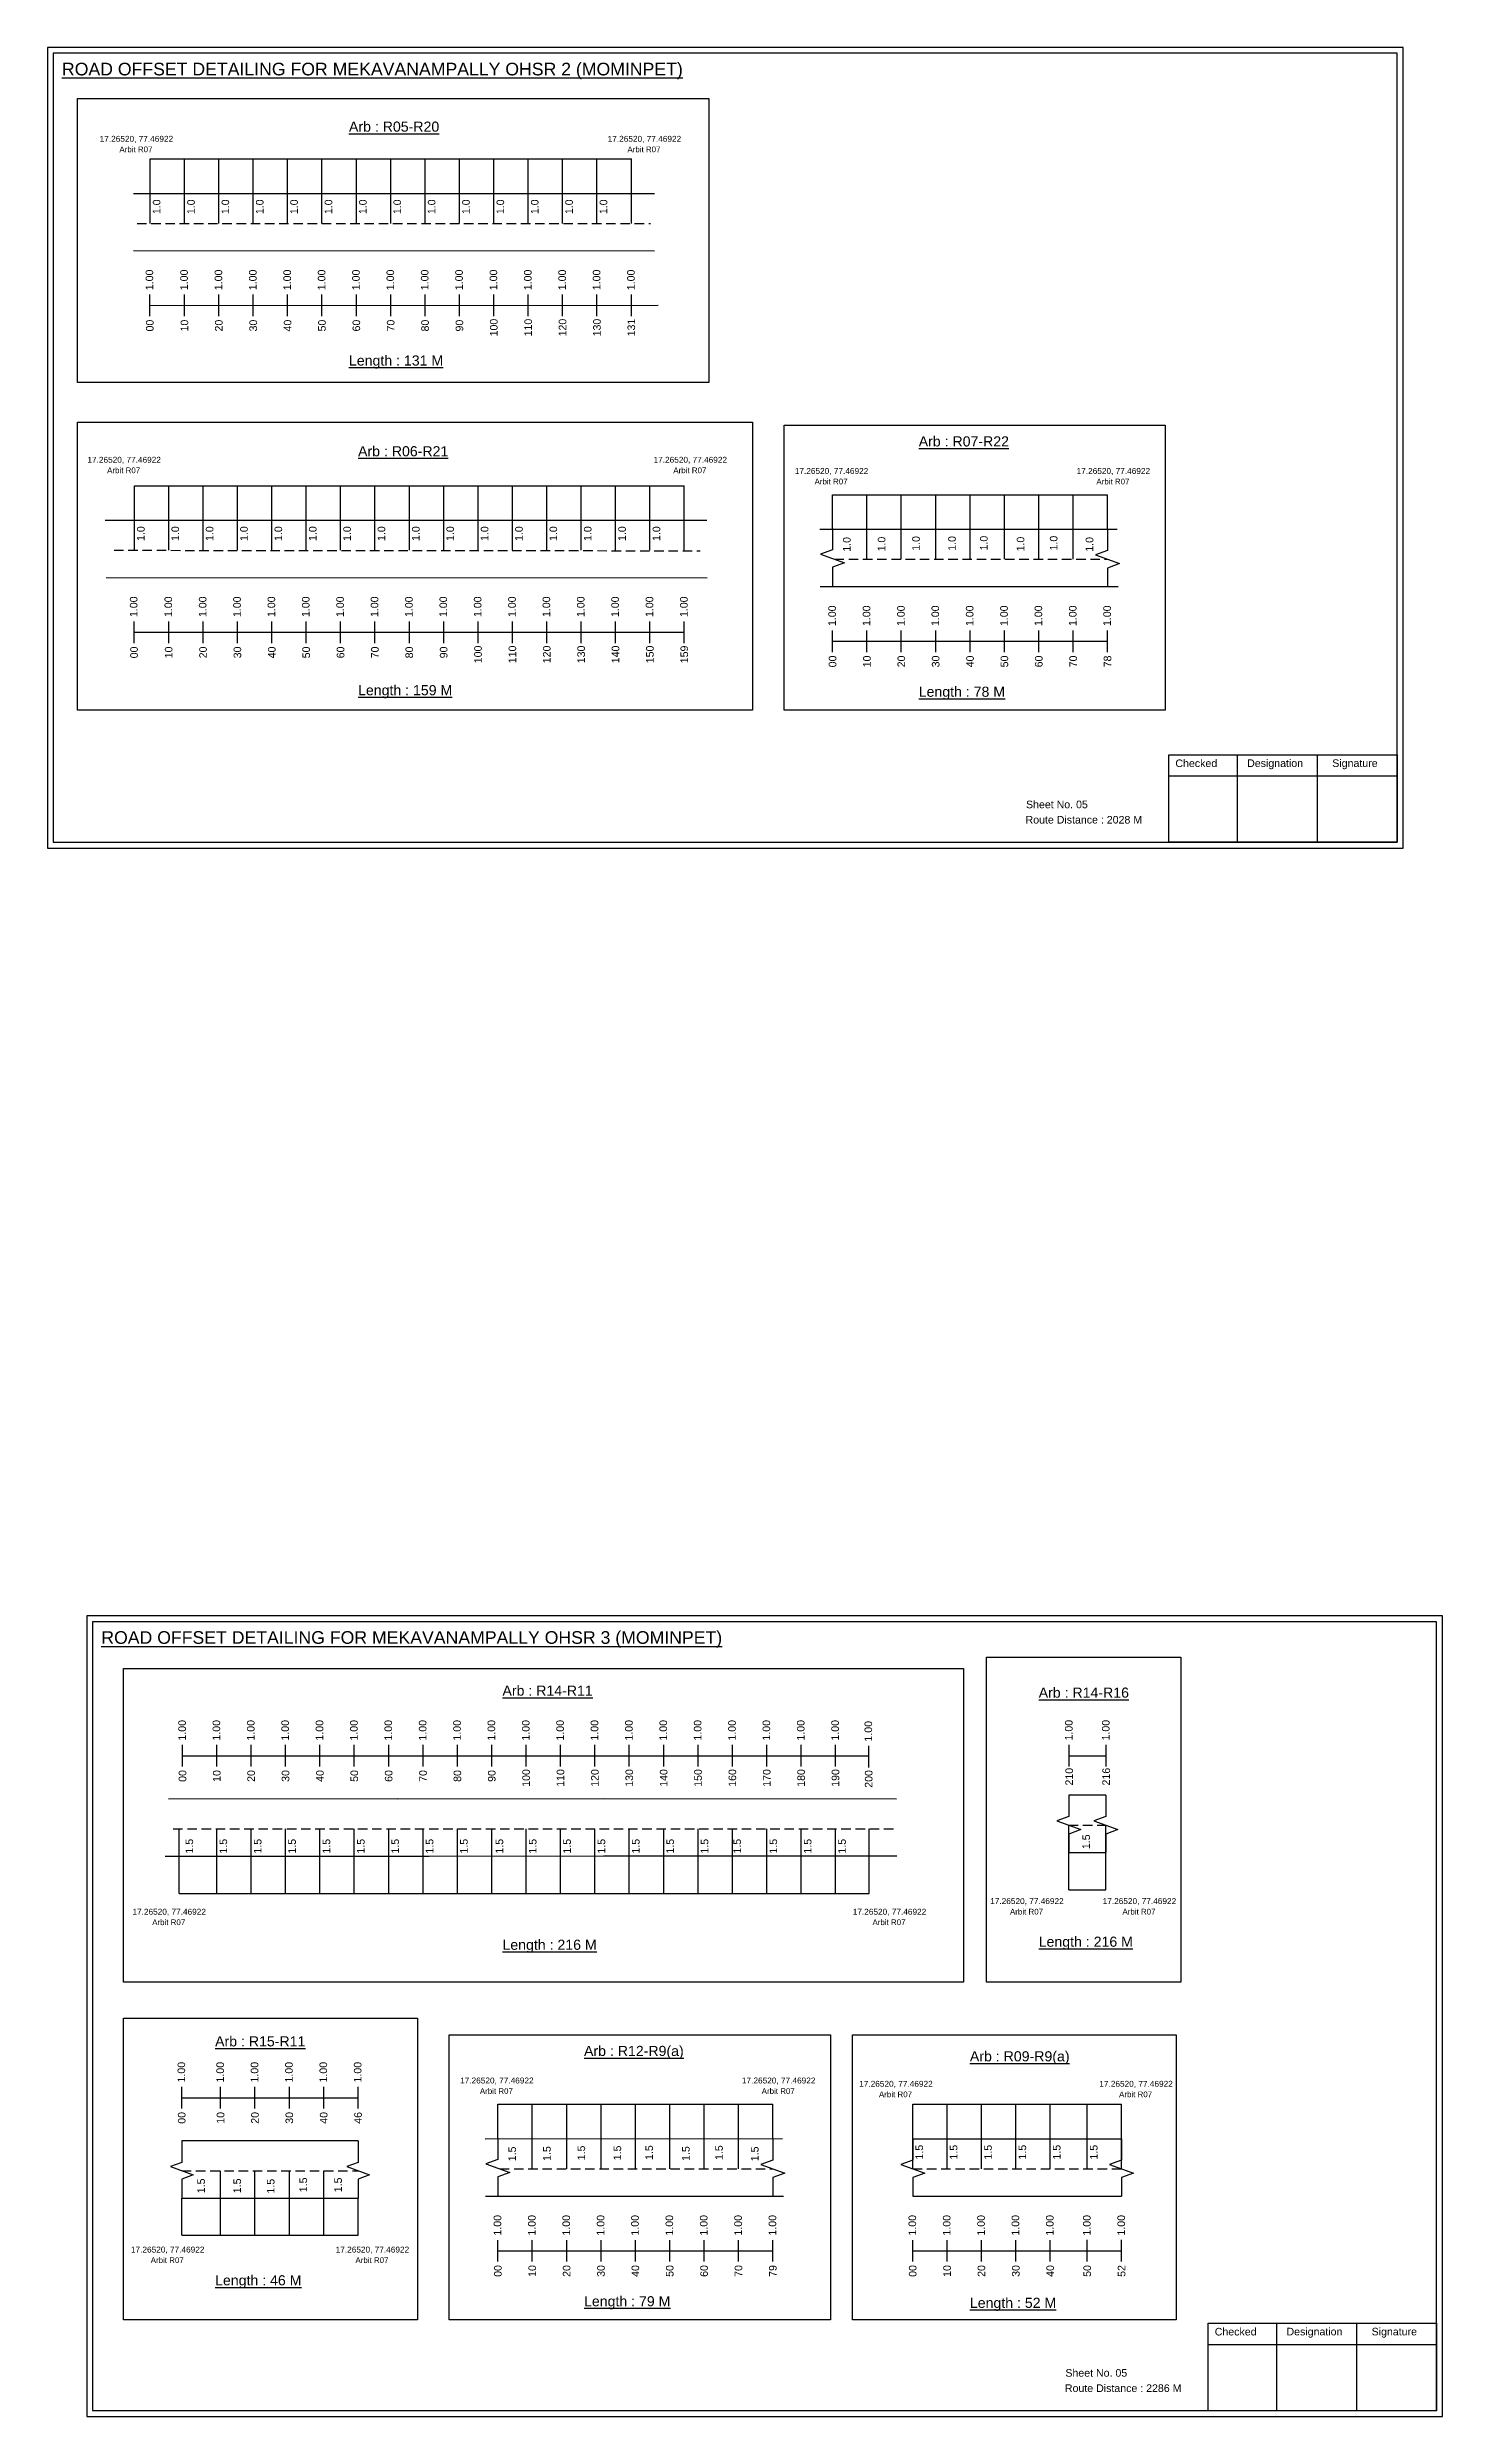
# Model space of a CAD drawing. Header units: inches. Extents: x -117 to 51867, y -12715 to 3423.
# Drawn here: x 9420 to 9972, y -1312 to -375 of the extents above; entities that cross this region are included whole.
import ezdxf

# ---------------------------------------------------------------- set-up
doc = ezdxf.new("R2010")
doc.units = ezdxf.units.IN
doc.header["$MEASUREMENT"] = 0
doc.linetypes.add('DASHED2', pattern=[0.375, 0.25, -0.125])
doc.layers.add('PDF_Geometry', color=7, linetype='Continuous')
doc.layers.add('PDF_Text', color=5, linetype='Continuous')
doc.styles.add('PDF Arial', font='arial.ttf')
doc.styles.get("Standard").update_dxf_attribs({"font": 'arial.ttf'})

msp = doc.modelspace()

# ---------------------------------------------------------------- linework, layer by layer
at = {"color": 5}
for p, q in [((9460.46, -418.86), (9650.86, -418.86)), ((9454.22, -548.13), (9671.82, -548.13)), ((9730.48, -551.69), (9839.28, -551.69)), ((9471.97, -1104.85), (9744.93, -1104.85)), ((9823.91, -1103.44), (9838.54, -1103.44)), ((9598.07, -1188.25), (9706.87, -1188.25)), ((9762.19, -1188.25), (9844.85, -1188.25)), ((9472.98, -1240.08), (9542.75, -1240.08))]:
    msp.add_line(p, q, dxfattribs=at)
for p, q in [((9460.46, -444.46), (9460.46, -418.86)), ((9474.06, -444.39), (9474.06, -418.86)), ((9487.66, -444.39), (9487.66, -418.86)), ((9501.26, -444.39), (9501.26, -418.86)), ((9514.86, -444.39), (9514.86, -418.86)), ((9528.46, -444.39), (9528.46, -418.86)), ((9542.06, -444.39), (9542.06, -418.86)), ((9555.66, -444.39), (9555.66, -418.86)), ((9569.26, -444.39), (9569.26, -418.86)), ((9582.86, -444.39), (9582.86, -418.86)), ((9596.46, -444.39), (9596.46, -418.86)), ((9610.06, -444.39), (9610.06, -418.86)), ((9623.66, -444.39), (9623.66, -418.86)), ((9637.26, -444.39), (9637.26, -418.86)), ((9650.86, -444.39), (9650.86, -418.86)), ((9453.92, -432.52), (9660.02, -432.51)), ((9453.82, -455.13), (9659.98, -455.23)), ((9454.22, -573.66), (9454.22, -548.13)), ((9467.82, -573.66), (9467.82, -548.13)), ((9481.42, -573.66), (9481.42, -548.13)), ((9495.02, -573.66), (9495.02, -548.13)), ((9508.62, -573.66), (9508.62, -548.13)), ((9522.22, -573.66), (9522.22, -548.13)), ((9535.82, -573.66), (9535.82, -548.13)), ((9549.42, -573.66), (9549.42, -548.13)), ((9563.02, -573.66), (9563.02, -548.13)), ((9576.62, -573.66), (9576.62, -548.13)), ((9590.22, -573.66), (9590.22, -548.13)), ((9603.82, -573.66), (9603.82, -548.13)), ((9617.42, -573.66), (9617.42, -548.13)), ((9631.02, -573.66), (9631.02, -548.13)), ((9644.62, -573.66), (9644.62, -548.13)), ((9658.22, -573.66), (9658.22, -548.13)), ((9671.82, -573.66), (9671.82, -548.13)), ((9730.48, -565.34), (9730.48, -551.69)), ((9744.08, -577.23), (9744.08, -551.69)), ((9757.68, -577.23), (9757.68, -551.69)), ((9771.28, -577.23), (9771.28, -551.69)), ((9784.88, -577.23), (9784.88, -551.69)), ((9798.48, -577.23), (9798.48, -551.69)), ((9812.08, -577.23), (9812.08, -551.69)), ((9825.68, -577.23), (9825.68, -551.69)), ((9839.28, -565.34), (9839.28, -551.69)), ((9442.67, -561.78), (9680.75, -561.78)), ((9725.49, -565.34), (9843.1, -565.29)), ((9443.06, -584.46), (9680.92, -584.5)), ((9725.63, -588.03), (9843.41, -588.03)), ((9558.22, -1067.43), (9467.78, -1067.54)), ((9558.22, -1067.43), (9639.79, -1067.36)), ((9639.79, -1067.36), (9755.83, -1067.4)), ((9838.54, -1066.02), (9823.91, -1066.02)), ((9471.97, -1104.85), (9471.97, -1079.32)), ((9486.85, -1104.85), (9486.85, -1079.32)), ((9500.45, -1104.85), (9500.45, -1079.32)), ((9514.05, -1104.85), (9514.05, -1079.32)), ((9527.65, -1104.85), (9527.65, -1079.32)), ((9541.25, -1104.85), (9541.25, -1079.32)), ((9554.85, -1104.85), (9554.85, -1079.32)), ((9568.45, -1104.85), (9568.45, -1079.32)), ((9582.05, -1104.85), (9582.05, -1079.32)), ((9595.65, -1104.85), (9595.65, -1079.32)), ((9609.25, -1104.85), (9609.25, -1079.32)), ((9622.85, -1104.85), (9622.85, -1079.32)), ((9636.45, -1104.85), (9636.45, -1079.32)), ((9650.05, -1104.85), (9650.05, -1079.32)), ((9663.65, -1104.85), (9663.65, -1079.32)), ((9677.25, -1104.85), (9677.25, -1079.32)), ((9690.85, -1104.85), (9690.85, -1079.32)), ((9704.45, -1104.85), (9704.45, -1079.32)), ((9718.05, -1104.85), (9718.05, -1079.32)), ((9731.65, -1104.85), (9731.65, -1079.32)), ((9744.93, -1104.85), (9744.93, -1079.32)), ((9823.91, -1103.44), (9823.91, -1077.91)), ((9838.54, -1103.44), (9838.54, -1077.91)), ((9466.46, -1090.12), (9516.68, -1090.12)), ((9513.13, -1090.12), (9570.88, -1090.09)), ((9570.88, -1090.09), (9639.79, -1090.04)), ((9639.79, -1090.04), (9712.83, -1089.99)), ((9712.83, -1089.99), (9755.91, -1089.96)), ((9823.91, -1088.71), (9838.54, -1088.71)), ((9598.07, -1201.9), (9598.07, -1188.25)), ((9611.67, -1213.79), (9611.67, -1188.25)), ((9625.27, -1213.79), (9625.27, -1188.25)), ((9638.87, -1213.79), (9638.87, -1188.25)), ((9652.47, -1213.79), (9652.47, -1188.25)), ((9666.07, -1213.79), (9666.07, -1188.25)), ((9679.67, -1213.79), (9679.67, -1188.25)), ((9693.27, -1213.79), (9693.27, -1188.25)), ((9706.87, -1201.9), (9706.87, -1188.25)), ((9762.19, -1213.79), (9762.19, -1188.25)), ((9775.79, -1213.79), (9775.79, -1188.25)), ((9789.39, -1213.79), (9789.39, -1188.25)), ((9802.99, -1213.79), (9802.99, -1188.25)), ((9816.59, -1213.79), (9816.59, -1188.25)), ((9831.25, -1213.78), (9831.25, -1188.25)), ((9844.85, -1213.78), (9844.85, -1188.25)), ((9542.75, -1202.66), (9472.98, -1202.66)), ((9593.07, -1201.9), (9710.69, -1201.85)), ((9762.19, -1201.9), (9844.85, -1201.9)), ((9488.35, -1240.08), (9488.35, -1214.54)), ((9501.95, -1240.08), (9501.95, -1214.54)), ((9515.55, -1240.08), (9515.55, -1214.54)), ((9529.15, -1240.08), (9529.15, -1214.54)), ((9472.98, -1225.34), (9542.75, -1225.34)), ((9472.98, -1240.08), (9472.98, -1225.34)), ((9542.75, -1240.08), (9542.75, -1225.34)), ((9593.21, -1224.59), (9711, -1224.59)), ((9762.19, -1224.59), (9844.85, -1224.59))]:
    msp.add_line(p, q)
at = {"linetype": 'DASHED2', "ltscale": 15}
for p, q in [((9455.27, -444.47), (9658.45, -444.39)), ((9446.18, -573.66), (9678.06, -573.84)), ((9731.24, -577.23), (9839.28, -577.23)), ((9469.56, -1079.32), (9755.88, -1079.32)), ((9823.91, -1077.91), (9838.54, -1077.91)), ((9472.98, -1214.54), (9542.75, -1214.54)), ((9598.83, -1213.79), (9706.87, -1213.79)), ((9762.19, -1213.78), (9844.85, -1213.78))]:
    msp.add_line(p, q, dxfattribs=at)
at = {"color": 217, "true_color": 0x93278f}
for p, q in [((9460.36, -481.09), (9460.36, -472.53)), ((9460.36, -476.82), (9661.42, -476.78)), ((9474.06, -481.09), (9474.06, -472.53)), ((9487.66, -481.09), (9487.66, -472.53)), ((9501.26, -481.09), (9501.26, -472.53)), ((9514.86, -481.09), (9514.86, -472.53)), ((9528.46, -481.09), (9528.46, -472.53)), ((9542.06, -481.09), (9542.06, -472.53)), ((9555.66, -481.09), (9555.66, -472.53)), ((9569.26, -481.09), (9569.26, -472.53)), ((9582.86, -481.09), (9582.86, -472.53)), ((9596.46, -481.09), (9596.46, -472.53)), ((9610.06, -481.09), (9610.06, -472.53)), ((9623.66, -481.09), (9623.66, -472.53)), ((9637.26, -481.09), (9637.26, -472.53)), ((9650.86, -481.09), (9650.86, -472.53)), ((9454.11, -610.36), (9454.11, -601.81)), ((9454.22, -606.09), (9671.82, -606.05)), ((9467.82, -610.36), (9467.82, -601.81)), ((9481.42, -610.36), (9481.42, -601.81)), ((9495.02, -610.36), (9495.02, -601.81)), ((9508.62, -610.36), (9508.62, -601.81)), ((9522.22, -610.36), (9522.22, -601.81)), ((9535.82, -610.36), (9535.82, -601.81)), ((9549.42, -610.36), (9549.42, -601.81)), ((9563.02, -610.36), (9563.02, -601.81)), ((9576.62, -610.36), (9576.62, -601.81)), ((9590.22, -610.36), (9590.22, -601.81)), ((9603.82, -610.36), (9603.82, -601.81)), ((9617.42, -610.36), (9617.42, -601.81)), ((9631.02, -610.36), (9631.02, -601.81)), ((9644.62, -610.36), (9644.62, -601.81)), ((9658.22, -610.36), (9658.22, -601.81)), ((9671.82, -610.36), (9671.82, -601.81)), ((9730.48, -613.93), (9730.48, -605.37)), ((9744.08, -613.93), (9744.08, -605.37)), ((9757.68, -613.93), (9757.68, -605.37)), ((9771.28, -613.93), (9771.28, -605.37)), ((9784.88, -613.93), (9784.88, -605.37)), ((9798.48, -613.93), (9798.48, -605.37)), ((9812.08, -613.93), (9812.08, -605.37)), ((9825.68, -613.93), (9825.68, -605.37)), ((9839.28, -613.93), (9839.28, -605.37)), ((9730.48, -609.66), (9839.28, -609.66)), ((9473.29, -1054.71), (9473.29, -1046.15)), ((9486.85, -1054.71), (9486.85, -1046.15)), ((9500.45, -1054.71), (9500.45, -1046.15)), ((9514.05, -1054.71), (9514.05, -1046.15)), ((9527.65, -1054.71), (9527.65, -1046.15)), ((9541.25, -1054.71), (9541.25, -1046.15)), ((9554.85, -1054.71), (9554.85, -1046.15)), ((9568.45, -1054.71), (9568.45, -1046.15)), ((9582.05, -1054.71), (9582.05, -1046.15)), ((9595.65, -1054.71), (9595.65, -1046.15)), ((9609.25, -1054.71), (9609.25, -1046.15)), ((9622.85, -1054.71), (9622.85, -1046.15)), ((9636.45, -1054.71), (9636.45, -1046.15)), ((9650.05, -1054.71), (9650.05, -1046.15)), ((9663.65, -1054.71), (9663.65, -1046.15)), ((9677.25, -1054.71), (9677.25, -1046.15)), ((9690.85, -1054.71), (9690.85, -1046.15)), ((9704.45, -1054.71), (9704.45, -1046.15)), ((9718.05, -1054.71), (9718.05, -1046.15)), ((9731.65, -1054.71), (9731.65, -1046.15)), ((9744.79, -1055.11), (9744.79, -1046.55)), ((9824.11, -1054.66), (9824.11, -1046.11)), ((9838.74, -1054.66), (9838.74, -1046.11)), ((9473.29, -1050.44), (9744.79, -1050.44)), ((9824.11, -1050.39), (9838.74, -1050.38)), ((9472.98, -1189.93), (9472.98, -1181.38)), ((9472.98, -1185.66), (9542.75, -1185.66)), ((9488.35, -1189.93), (9488.35, -1181.38)), ((9501.95, -1189.93), (9501.95, -1181.38)), ((9515.55, -1189.93), (9515.55, -1181.38)), ((9529.15, -1189.93), (9529.15, -1181.38)), ((9542.75, -1189.93), (9542.75, -1181.38)), ((9598.07, -1250.49), (9598.07, -1241.93)), ((9598.07, -1246.22), (9706.87, -1246.22)), ((9611.67, -1250.49), (9611.67, -1241.93)), ((9625.27, -1250.49), (9625.27, -1241.93)), ((9638.87, -1250.49), (9638.87, -1241.93)), ((9652.47, -1250.49), (9652.47, -1241.93)), ((9666.07, -1250.49), (9666.07, -1241.93)), ((9679.67, -1250.49), (9679.67, -1241.93)), ((9693.27, -1250.49), (9693.27, -1241.93)), ((9706.87, -1250.49), (9706.87, -1241.93)), ((9762.19, -1250.49), (9762.19, -1241.93)), ((9762.19, -1246.22), (9844.85, -1246.21)), ((9775.79, -1250.49), (9775.79, -1241.93)), ((9789.39, -1250.49), (9789.39, -1241.93)), ((9802.99, -1250.49), (9802.99, -1241.93)), ((9816.59, -1250.49), (9816.59, -1241.93)), ((9831.25, -1250.48), (9831.25, -1241.92)), ((9844.85, -1250.48), (9844.85, -1241.92))]:
    msp.add_line(p, q, dxfattribs=at)
for points in [[(9431.73, -394.96), (9681.58, -394.96), (9681.58, -507.33), (9431.73, -507.33)], [(9431.73, -522.97), (9698.84, -522.97), (9698.84, -636.89), (9431.73, -636.89)], [(9711.26, -524.21), (9862.11, -524.21), (9862.11, -636.89), (9711.26, -636.89)], [(9791.32, -1011.47), (9868.26, -1011.47), (9868.26, -1139.93), (9791.32, -1139.93)], [(9449.88, -1015.88), (9782.25, -1015.88), (9782.25, -1139.93), (9449.88, -1139.93)], [(9449.88, -1154.24), (9566.23, -1154.24), (9566.23, -1273.45), (9449.88, -1273.45)], [(9578.84, -1160.77), (9729.69, -1160.77), (9729.69, -1273.45), (9578.84, -1273.45)], [(9738.33, -1160.77), (9866.42, -1160.77), (9866.42, -1273.45), (9738.33, -1273.45)]]:
    msp.add_lwpolyline(points, close=True)
at = {"linetype": 'Continuous'}
for points in [[(9730.46, -565.06), (9730.46, -573.49), (9725.72, -575.22), (9735.21, -578.67), (9730.46, -580.4), (9730.46, -587.74)], [(9839.28, -565.34), (9839.28, -573.77), (9834.54, -575.5), (9844.03, -578.95), (9839.28, -580.68), (9839.28, -588.03)], [(9823.91, -1066.02), (9823.91, -1074.46), (9819.17, -1076.18), (9828.66, -1079.63), (9823.91, -1081.36), (9823.91, -1088.71)], [(9838.54, -1066.02), (9838.54, -1074.46), (9833.8, -1076.18), (9843.29, -1079.63), (9838.54, -1081.36), (9838.54, -1088.71)], [(9472.98, -1202.66), (9472.98, -1211.27), (9468.48, -1212.9), (9477.48, -1216.18), (9472.98, -1217.81), (9472.98, -1225.34)], [(9542.75, -1202.66), (9542.75, -1211.27), (9538.25, -1212.9), (9547.25, -1216.18), (9542.75, -1217.81), (9542.75, -1225.34)], [(9598.05, -1201.62), (9598.05, -1210.05), (9593.3, -1211.78), (9602.79, -1215.23), (9598.05, -1216.96), (9598.05, -1224.3)], [(9706.87, -1201.9), (9706.87, -1210.33), (9702.12, -1212.06), (9711.61, -1215.51), (9706.87, -1217.24), (9706.87, -1224.59)], [(9762.19, -1201.9), (9762.19, -1210.33), (9757.45, -1212.06), (9766.94, -1215.51), (9762.19, -1217.24), (9762.19, -1224.59)], [(9844.85, -1201.9), (9844.85, -1210.33), (9840.1, -1212.06), (9849.59, -1215.51), (9844.85, -1217.24), (9844.85, -1224.59)]]:
    msp.add_lwpolyline(points, dxfattribs=at)
at = {"layer": 'PDF_Geometry'}
for points in [[(9419.8, -374.77), (9419.8, -691.48), (9956.28, -691.48), (9956.28, -374.77)], [(9422.13, -377.09), (9422.13, -689.06), (9953.86, -689.06), (9953.86, -377.09)], [(9435.38, -995.07), (9435.38, -1311.78), (9971.85, -1311.78), (9971.85, -995.07)], [(9437.7, -997.39), (9437.7, -1309.36), (9969.43, -1309.36), (9969.43, -997.39)]]:
    msp.add_lwpolyline(points, close=True, dxfattribs=at)
at = {"layer": 'PDF_Geometry', "color": 242, "true_color": 0xcc1f26}
for points in [[(9953.86, -689.15), (9863.51, -689.15), (9863.51, -654.54), (9953.86, -654.54)], [(9969.43, -1309.45), (9879.09, -1309.45), (9879.09, -1274.84), (9969.43, -1274.84)]]:
    msp.add_lwpolyline(points, close=True, dxfattribs=at)
for points in [[(9890.5, -654.54), (9890.5, -689.15)], [(9922.22, -654.54), (9922.22, -689.15)], [(9863.51, -662.91), (9953.86, -662.91)], [(9879.09, -1283.22), (9969.43, -1283.22)], [(9906.07, -1274.84), (9906.07, -1309.45)], [(9937.8, -1274.84), (9937.8, -1309.45)]]:
    msp.add_lwpolyline(points, dxfattribs=at)

# ---------------------------------------------------------------- texts
at = {"color": 242, "true_color": 0xcd2027}
for s, height, p in [('%%UROAD OFFSET DETAILING FOR MEKAVANAMPALLY OHSR 2 (MOMINPET)', 5, (9425.58, -385.84)), ('%%UArb : R05-R20', 4, (9539.14, -408.11)), ('%%ULength : 131 M', 4, (9539.14, -500.61)), ('%%UArb : R06-R21', 4, (9542.73, -536.49)), ('%%UArb : R07-R22', 4, (9764.56, -532.59)), ('%%ULength : 159 M', 4, (9542.73, -630.99)), ('%%ULength : 78 M', 4, (9764.56, -631.59)), ('%%UROAD OFFSET DETAILING FOR MEKAVANAMPALLY OHSR 3 (MOMINPET)', 5, (9441.15, -1006.14)), ('%%UArb : R14-R11', 4, (9599.87, -1026.66)), ('%%UArb : R14-R16', 4, (9812.03, -1027.45)), ('%%ULength : 216 M', 4, (9599.87, -1127.16)), ('%%ULength : 216 M', 4, (9812.03, -1125.95)), ('%%UArb : R15-R11', 4, (9486.17, -1165.36)), ('%%UArb : R12-R9(a)', 4, (9632.14, -1169.15)), ('%%UArb : R09-R9(a)', 4, (9784.81, -1171.28)), ('%%ULength : 46 M', 4, (9486.17, -1259.86)), ('%%ULength : 79 M', 4, (9632.14, -1268.15)), ('%%ULength : 52 M', 4, (9784.81, -1268.78))]:
    msp.add_text(s, height=height, dxfattribs=at).set_placement(p)
at = {"color": 5}
for s, height, p in [('17.26520, 77.46922', 2.34, (9440.49, -412.1)), ('17.26520, 77.46922', 2.34, (9641.49, -412.1)), ('Arbit R07', 2.246, (9448.31, -416.23)), ('Arbit R07', 2.246, (9649.31, -416.23)), ('17.26520, 77.46922', 2.34, (9435.64, -539.04)), ('Arbit R07', 2.246, (9443.46, -543.16)), ('17.26520, 77.46922', 2.34, (9659.64, -539.04)), ('Arbit R07', 2.246, (9667.46, -543.16)), ('17.26520, 77.46922', 2.34, (9715.53, -543.46)), ('17.26520, 77.46922', 2.34, (9827.03, -543.46)), ('Arbit R07', 2.246, (9723.35, -547.59)), ('Arbit R07', 2.246, (9834.85, -547.59)), ('17.26520, 77.46922', 2.34, (9453.46, -1113.28)), ('Arbit R07', 2.246, (9461.28, -1117.4)), ('17.26520, 77.46922', 2.34, (9738.46, -1113.28)), ('Arbit R07', 2.246, (9746.28, -1117.4)), ('17.26520, 77.46922', 2.34, (9792.84, -1109.07)), ('Arbit R07', 2.246, (9800.67, -1113.2)), ('17.26520, 77.46922', 2.34, (9837.34, -1109.07)), ('Arbit R07', 2.246, (9845.17, -1113.2)), ('17.26520, 77.46922', 2.34, (9583.11, -1180.02)), ('17.26520, 77.46922', 2.34, (9694.61, -1180.02)), ('17.26520, 77.46922', 2.34, (9741.01, -1181.33)), ('17.26520, 77.46922', 2.34, (9836.01, -1181.33)), ('Arbit R07', 2.246, (9590.93, -1184.15)), ('Arbit R07', 2.246, (9702.43, -1184.15)), ('Arbit R07', 2.246, (9748.83, -1185.45)), ('Arbit R07', 2.246, (9843.83, -1185.45)), ('17.26520, 77.46922', 2.34, (9452.87, -1246.89)), ('17.26520, 77.46922', 2.34, (9533.87, -1246.89)), ('Arbit R07', 2.246, (9460.69, -1251.02)), ('Arbit R07', 2.246, (9541.69, -1251.02))]:
    msp.add_text(s, height=height, dxfattribs=at).set_placement(p)
for s, p in [('1.0', (9464.53, -440.72)), ('1.0', (9478.13, -440.72)), ('1.0', (9491.73, -440.72)), ('1.0', (9505.33, -440.72)), ('1.0', (9518.93, -440.72)), ('1.0', (9532.53, -440.72)), ('1.0', (9546.13, -440.72)), ('1.0', (9559.73, -440.72)), ('1.0', (9573.33, -440.72)), ('1.0', (9586.93, -440.72)), ('1.0', (9600.53, -440.72)), ('1.0', (9614.13, -440.72)), ('1.0', (9627.73, -440.72)), ('1.0', (9641.33, -440.72)), ('1.0', (9458.29, -569.99)), ('1.0', (9471.89, -569.99)), ('1.0', (9485.49, -569.99)), ('1.0', (9499.09, -569.99)), ('1.0', (9512.69, -569.99)), ('1.0', (9526.29, -569.99)), ('1.0', (9539.89, -569.99)), ('1.0', (9553.49, -569.99)), ('1.0', (9567.09, -569.99)), ('1.0', (9580.69, -569.99)), ('1.0', (9594.29, -569.99)), ('1.0', (9607.89, -569.99)), ('1.0', (9621.49, -569.99)), ('1.0', (9635.09, -569.99)), ('1.0', (9648.69, -569.99)), ('1.0', (9662.29, -569.99)), ('1.0', (9737.61, -574.24)), ('1.0', (9751.36, -574.11)), ('1.0', (9764.98, -573.86)), ('1.0', (9779.24, -573.86)), ('1.0', (9791.83, -573.73)), ('1.0', (9806.35, -574.11)), ('1.0', (9819.46, -573.73)), ('1.0', (9833.62, -574.23)), ('1.5', (9477.47, -1089.12)), ('1.5', (9490.92, -1089.12)), ('1.5', (9504.52, -1089.12)), ('1.5', (9518.12, -1089.12)), ('1.5', (9531.72, -1089.12)), ('1.5', (9545.32, -1089.12)), ('1.5', (9558.92, -1089.12)), ('1.5', (9572.52, -1089.12)), ('1.5', (9586.12, -1089.12)), ('1.5', (9600.15, -1089.12)), ('1.5', (9613.32, -1089.12)), ('1.5', (9626.92, -1089.12)), ('1.5', (9640.52, -1089.12)), ('1.5', (9654.12, -1089.12)), ('1.5', (9667.72, -1089.12)), ('1.5', (9681.32, -1089.12)), ('1.5', (9694.24, -1089.12)), ('1.5', (9708.52, -1089.12)), ('1.5', (9722.12, -1089.12)), ('1.5', (9735.72, -1089.12)), ('1.5', (9832.31, -1087.35)), ('1.5', (9605.2, -1210.8)), ('1.5', (9618.94, -1210.67)), ('1.5', (9632.56, -1210.42)), ('1.5', (9646.82, -1210.42)), ('1.5', (9659.42, -1210.29)), ('1.5', (9673.93, -1210.67)), ('1.5', (9687.04, -1210.29)), ('1.5', (9701.2, -1210.79)), ('1.5', (9766.26, -1210.11)), ('1.5', (9779.86, -1210.11)), ('1.5', (9793.46, -1210.11)), ('1.5', (9807.06, -1210.11)), ('1.5', (9820.66, -1210.11)), ('1.5', (9835.31, -1210.11)), ('1.5', (9482.14, -1223.43)), ('1.5', (9496.4, -1223.43)), ('1.5', (9509.67, -1223.56)), ('1.5', (9522.56, -1223.06)), ('1.5', (9536.32, -1223.06))]:
    msp.add_text(s, height=3, rotation=90).set_placement(p)
at = {"color": 217, "true_color": 0x93278f}
for s, p in [('1.00', (9461.68, -470.8)), ('1.00', (9475.39, -470.8)), ('1.00', (9488.99, -470.8)), ('1.00', (9502.59, -470.8)), ('1.00', (9516.19, -470.8)), ('1.00', (9529.79, -470.8)), ('1.00', (9543.39, -470.8)), ('1.00', (9556.99, -470.8)), ('1.00', (9570.59, -470.8)), ('1.00', (9584.19, -470.8)), ('1.00', (9597.79, -470.8)), ('1.00', (9611.39, -470.8)), ('1.00', (9624.99, -470.8)), ('1.00', (9638.59, -470.8)), ('1.00', (9652.19, -470.8)), ('00', (9461.83, -487.12)), ('10', (9475.54, -487.12)), ('20', (9489.14, -487.12)), ('30', (9502.74, -487.12)), ('40', (9516.34, -487.12)), ('50', (9529.94, -487.12)), ('60', (9543.54, -487.12)), ('70', (9557.14, -487.12)), ('80', (9570.74, -487.12)), ('90', (9584.34, -487.12)), ('100', (9597.94, -489.07)), ('110', (9611.54, -489.07)), ('120', (9625.14, -489.07)), ('130', (9638.74, -489.07)), ('131', (9652.34, -489.07)), ('1.00', (9455.44, -600.07)), ('1.00', (9469.14, -600.07)), ('1.00', (9482.74, -600.07)), ('1.00', (9496.34, -600.07)), ('1.00', (9509.94, -600.07)), ('1.00', (9523.54, -600.07)), ('1.00', (9537.14, -600.07)), ('1.00', (9550.74, -600.07)), ('1.00', (9564.34, -600.07)), ('1.00', (9577.94, -600.07)), ('1.00', (9591.54, -600.07)), ('1.00', (9605.14, -600.07)), ('1.00', (9618.74, -600.07)), ('1.00', (9632.34, -600.07)), ('1.00', (9645.94, -600.07)), ('1.00', (9659.54, -600.07)), ('1.00', (9673.14, -600.07)), ('1.00', (9731.81, -603.63)), ('1.00', (9745.41, -603.63)), ('1.00', (9759.01, -603.63)), ('1.00', (9772.61, -603.63)), ('1.00', (9786.21, -603.63)), ('1.00', (9799.81, -603.63)), ('1.00', (9813.41, -603.63)), ('1.00', (9827.01, -603.63)), ('1.00', (9840.61, -603.63)), ('00', (9455.59, -616.39)), ('10', (9469.29, -616.39)), ('20', (9482.89, -616.39)), ('30', (9496.49, -616.39)), ('40', (9510.09, -616.39)), ('50', (9523.69, -616.39)), ('60', (9537.29, -616.39)), ('70', (9550.89, -616.39)), ('80', (9564.49, -616.39)), ('90', (9578.09, -616.39)), ('100', (9591.69, -618.34)), ('110', (9605.29, -618.34)), ('120', (9618.89, -618.34)), ('130', (9632.49, -618.34)), ('140', (9646.09, -618.34)), ('150', (9659.69, -618.34)), ('159', (9673.29, -618.34)), ('00', (9731.96, -619.95)), ('10', (9745.56, -619.95)), ('20', (9759.16, -619.95)), ('30', (9772.76, -619.95)), ('40', (9786.36, -619.95)), ('50', (9799.96, -619.95)), ('60', (9813.56, -619.95)), ('70', (9827.16, -619.95)), ('78', (9840.76, -619.95)), ('1.00', (9474.62, -1044.42)), ('1.00', (9488.18, -1044.42)), ('1.00', (9501.78, -1044.42)), ('1.00', (9515.38, -1044.42)), ('1.00', (9528.98, -1044.42)), ('1.00', (9542.58, -1044.42)), ('1.00', (9556.18, -1044.42)), ('1.00', (9569.78, -1044.42)), ('1.00', (9583.38, -1044.42)), ('1.00', (9596.98, -1044.42)), ('1.00', (9610.58, -1044.42)), ('1.00', (9624.18, -1044.42)), ('1.00', (9637.78, -1044.42)), ('1.00', (9651.38, -1044.42)), ('1.00', (9664.98, -1044.42)), ('1.00', (9678.58, -1044.42)), ('1.00', (9692.18, -1044.42)), ('1.00', (9705.78, -1044.42)), ('1.00', (9719.38, -1044.42)), ('1.00', (9732.98, -1044.42)), ('1.00', (9746.11, -1044.81)), ('1.00', (9825.44, -1044.37)), ('1.00', (9840.07, -1044.37)), ('00', (9474.77, -1060.74)), ('10', (9488.33, -1060.74)), ('20', (9501.93, -1060.74)), ('30', (9515.53, -1060.74)), ('40', (9529.13, -1060.74)), ('50', (9542.73, -1060.74)), ('60', (9556.33, -1060.74)), ('70', (9569.93, -1060.74)), ('80', (9583.53, -1060.74)), ('90', (9597.13, -1060.74)), ('100', (9610.73, -1062.69)), ('110', (9624.33, -1062.69)), ('120', (9637.93, -1062.69)), ('130', (9651.53, -1062.69)), ('140', (9665.13, -1062.69)), ('150', (9678.73, -1062.69)), ('160', (9692.33, -1062.69)), ('170', (9705.93, -1062.69)), ('180', (9719.53, -1062.69)), ('190', (9733.13, -1062.69)), ('200', (9746.26, -1063.08)), ('210', (9825.59, -1062.18)), ('216', (9840.22, -1062.18)), ('1.00', (9474.31, -1179.64)), ('1.00', (9489.67, -1179.64)), ('1.00', (9503.27, -1179.64)), ('1.00', (9516.87, -1179.64)), ('1.00', (9530.47, -1179.64)), ('1.00', (9544.07, -1179.64)), ('00', (9474.46, -1195.96)), ('10', (9489.82, -1195.96)), ('20', (9503.42, -1195.96)), ('30', (9517.02, -1195.96)), ('40', (9530.62, -1195.96)), ('46', (9544.22, -1195.96)), ('1.00', (9599.39, -1240.19)), ('1.00', (9612.99, -1240.19)), ('1.00', (9626.59, -1240.19)), ('1.00', (9640.19, -1240.19)), ('1.00', (9653.79, -1240.19)), ('1.00', (9667.39, -1240.19)), ('1.00', (9680.99, -1240.19)), ('1.00', (9694.59, -1240.19)), ('1.00', (9708.19, -1240.19)), ('1.00', (9763.52, -1240.19)), ('1.00', (9777.12, -1240.19)), ('1.00', (9790.72, -1240.19)), ('1.00', (9804.32, -1240.19)), ('1.00', (9817.92, -1240.19)), ('1.00', (9832.57, -1240.19)), ('1.00', (9846.17, -1240.19)), ('00', (9599.54, -1256.51)), ('10', (9613.14, -1256.51)), ('20', (9626.74, -1256.51)), ('30', (9640.34, -1256.51)), ('40', (9653.94, -1256.51)), ('50', (9667.54, -1256.51)), ('60', (9681.14, -1256.51)), ('70', (9694.74, -1256.51)), ('79', (9708.34, -1256.51)), ('00', (9763.67, -1256.51)), ('10', (9777.27, -1256.51)), ('20', (9790.87, -1256.51)), ('30', (9804.47, -1256.51)), ('40', (9818.07, -1256.51)), ('50', (9832.72, -1256.51)), ('52', (9846.32, -1256.51))]:
    msp.add_text(s, height=3, rotation=90, dxfattribs=at).set_placement(p)
for s, p in [('Sheet No. 05', (9807.01, -675.68)), ('Route Distance : 2028 M', (9806.83, -681.73)), ('Sheet No. 05', (9822.59, -1295.98)), ('Route Distance : 2286 M', (9822.4, -1302.03))]:
    msp.add_text(s, height=3).set_placement(p)
at = {"layer": 'PDF_Text', "color": 7, "attachment_point": 7, "style": 'PDF Arial'}
for s, insert, char_height in [('Checked', (9866.12, -659.43), 3.001), ('Designation', (9894.5, -660.26), 3.0006), ('Signature', (9928.18, -660.26), 3.001), ('Checked', (9881.69, -1279.73), 3.001), ('Designation', (9910.07, -1280.56), 3.0006), ('Signature', (9943.75, -1280.56), 3.001)]:
    msp.add_mtext(s, dxfattribs=dict(at, insert=insert, char_height=char_height))

doc.saveas('drawing.dxf')
